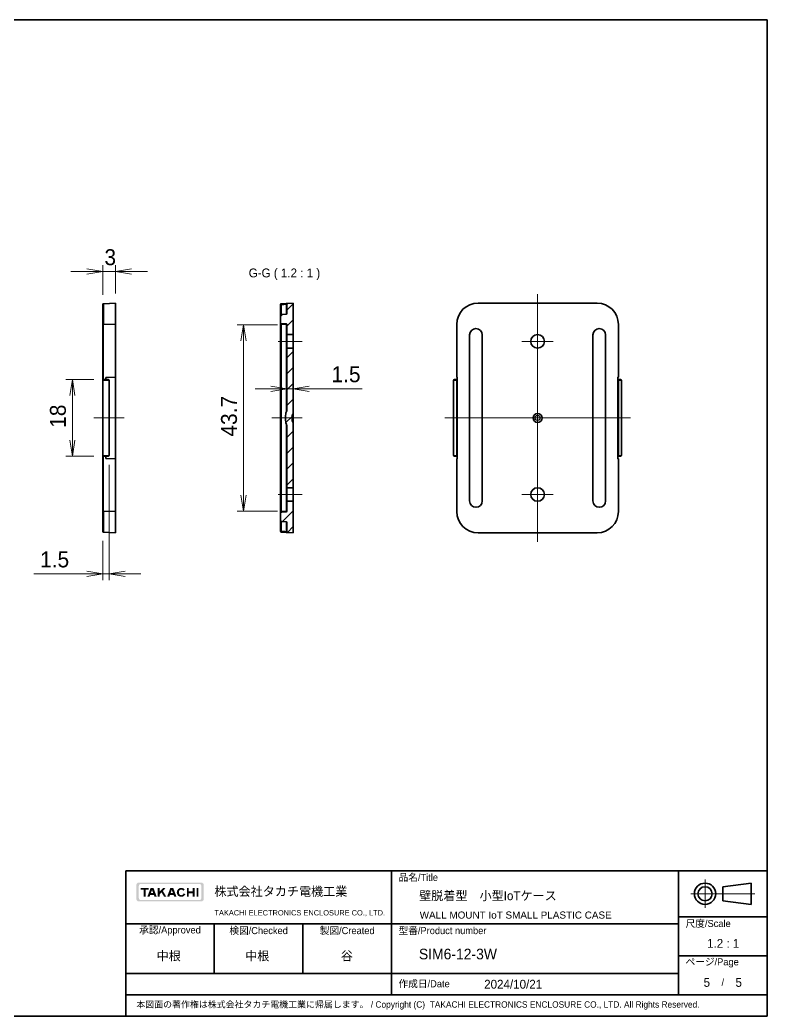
# Model space of a CAD drawing. Header units: millimetres. Extents: x 204 to 2721, y 201 to 622.
# Drawn here: x 2544.9 to 2720.6, y 200.7 to 434.9 of the extents above; entities that cross this region are included whole.
import ezdxf
from ezdxf.enums import TextEntityAlignment as Align

# ---------------------------------------------------------------- set-up
doc = ezdxf.new("R2010")
doc.units = ezdxf.units.MM
doc.header["$LTSCALE"] = 1.5
doc.layers.get('Defpoints').update_dxf_attribs({"lineweight": 25})
for name, color, linetype, lineweight in [('Border (ISO)', 7, 'Continuous', 35), ('Center Mark (ISO)', 131, 'Continuous', 18), ('Centerline (ISO)', 131, 'Continuous', 18), ('Dimension (ISO)', 7, 'Continuous', 18), ('Hatch (ISO)', 1, 'Continuous', 18), ('Symbol (ISO)', 7, 'Continuous', 18), ('Title (ISO)', 7, 'Continuous', 35), ('Visible (ISO)', 7, 'Continuous', 35), ('Visible Narrow (ISO)', 7, 'Continuous', 25)]:
    doc.layers.add(name, color=color, linetype=linetype, lineweight=lineweight)
doc.styles.add('Note Text (TK)', font='MS PGothic.ttf')
doc.styles.add('文字スタイル40', font='MS PGothic.ttf')
doc.styles.add('文字スタイル67', font='arial.ttf')
doc.dimstyles.new('Default - Method 1b (TK)', dxfattribs={"dimscale": 1.5, "dimtxt": 2.5, "dimasz": 2.5, "dimexe": 1, "dimexo": 1.499999999999999, "dimgap": 1, "dimtad": 1, "dimtoh": 1, "dimdsep": 46, "dimtxsty": 'Note Text (TK)', "dimblk": 'OPEN', "dimcen": 0.09, "dimdle": 5, "dimclrd": 100, "dimclre": 100, "dimclrt": 7, "dimadec": 1, "dimazin": 1, "dimtfac": 1, "dimtmove": 0, "dimatfit": 3, "dimldrblk": 'OPEN', "dimfxl": 1, "dimtolj": 1, "dimlwd": -1, "dimlwe": -1, "dimarcsym": 0})
pattern_1 = [(44.99999999999999, (2382.664290879421, 194.0310468748615), (-1.870886691889407, 1.870886691889406), [])]

# ---------------------------------------------------------------- blocks, each defined once
blk = doc.blocks.new('図面枠 tk図枠')
at = {"layer": 'Border (ISO)'}
for p, q in [((14.49999999999999, 289), (405.4999999999999, 289)), ((14.49999999999999, 289), (14.50000000000001, 8.000000000000007)), ((405.4999999999999, 289), (405.4999999999999, 8.000000000000007)), ((14.50000000000001, 8.000000000000007), (405.4999999999999, 8.000000000000007))]:
    blk.add_line(p, q, dxfattribs=at)
blk = doc.blocks.new('表題欄 tk表題欄')
at = {"layer": 'Hatch (ISO)'}
h = blk.add_hatch(color=256, dxfattribs=at)
edge = h.paths.add_edge_path(flags=0)
edge.add_arc((95.444849922821, 237.346881026017), 0.5958259999999996, 269.9999999999897, 360)
edge.add_line((96.040675922821, 237.3468810260171), (96.04067592282095, 240.7585970260168))
edge.add_arc((95.44484992282096, 240.7585970260169), 0.5958259999999996, 0, 90.0000000000068)
edge.add_line((95.44484992282091, 241.3544230260169), (79.00658192282103, 241.3544230260169))
edge.add_arc((79.00658192282103, 240.7585970260169), 0.5958259999999996, 90, 180)
edge.add_line((78.41075592282102, 240.7585970260168), (78.41075592282081, 237.3468810260171))
edge.add_arc((79.00658192282081, 237.3468810260168), 0.5958259999999996, 180, 270.0000000000205)
edge.add_line((79.00658192282103, 236.7510550260168), (95.44484992282091, 236.751055026017))
edge = h.paths.add_edge_path()
edge.add_line((77.70882392282107, 241.0034570260169), (77.70882392282107, 237.1020210260171))
edge.add_arc((78.41075592282097, 237.102021026017), 0.7019319999998935, 180, 270.000000000008)
edge.add_line((78.41075592282105, 236.4000890260172), (96.04067592282101, 236.4000890260172))
edge.add_arc((96.040675922821, 237.102021026017), 0.7019319999998921, 270, 360)
edge.add_line((96.7426079228209, 237.1020210260171), (96.74260792282098, 241.0034570260169))
edge.add_arc((96.04067592282107, 241.003457026017), 0.7019319999998921, 0, 90.00000000000873)
edge.add_line((96.04067592282095, 241.705389026017), (78.41075592282105, 241.7053890260169))
edge.add_arc((78.41075592282105, 241.0034570260169), 0.7019319999999984, 90.00000000000072, 180)
for points in [[(78.94128592282102, 240.1954190260171), (78.94128592282102, 239.7056990260171), (79.79013392282097, 239.7056990260171), (79.79013392282097, 237.7060090260171), (80.37779792282102, 237.7060090260171), (80.37779792282102, 239.7056990260171), (81.22664592282104, 239.7056990260171), (81.22664592282104, 240.1954190260171)], [(85.55355153134052, 237.7060090260171), (84.81294043548178, 238.9396854897348), (84.28739592282106, 238.3724785432585), (84.28739592282106, 237.7060090260171), (83.76502792282103, 237.7060090260171), (83.76502792282103, 240.1954190260171), (84.28739592282106, 240.1954190260171), (84.28739592282106, 239.1472136578642), (85.2586086041826, 240.1954190260171), (85.97643794456017, 240.1954190260171), (85.18872726044239, 239.3452627384302), (86.172817922821, 237.7060090260171)], [(91.96090243223207, 240.1954190260171), (91.96090243223207, 237.7060090260171), (92.4791894322321, 237.7060090260171), (92.4791894322321, 238.7058540260171), (93.63819343223211, 238.7058540260171), (93.63819343223211, 237.7060090260171), (94.15648043223207, 237.7060090260171), (94.15648043223207, 240.1954190260171), (93.63819343223211, 240.1954190260171), (93.63819343223211, 239.195574026017), (92.4791894322321, 239.195574026017), (92.4791894322321, 240.1954190260171)], [(94.71149643223212, 240.1954190260171), (94.71149643223212, 237.7060090260171), (95.2338644322322, 237.7060090260171), (95.2338644322322, 240.1954190260171)]]:
    blk.add_hatch(color=256, dxfattribs=at).paths.add_polyline_path(points)
h = blk.add_hatch(color=256, dxfattribs=at)
h.paths.add_polyline_path([(82.45967999495221, 238.7589070260171), (81.8218998506899, 238.7589070260171), (82.14078992282104, 239.627313026017)], flags=0)
h.paths.add_polyline_path([(82.64850318183746, 238.2447010260171), (81.63307666380464, 238.2447010260171), (81.43526189659153, 237.7060090260171), (80.81854592282102, 237.7060090260171), (81.73268992282102, 240.1954190260171), (82.54888992282102, 240.1954190260171), (83.46303392282098, 237.7060090260171), (82.84631794905052, 237.7060090260171)])
h = blk.add_hatch(color=256, dxfattribs=at)
h.paths.add_polyline_path([(87.39654585068993, 238.7589070260171), (88.03432599495216, 238.7589070260171), (87.71543592282107, 239.627313026017)], flags=0)
h.paths.add_polyline_path([(87.00990789659151, 237.7060090260171), (87.20772266380467, 238.2447010260171), (88.22314918183736, 238.2447010260171), (88.42096394905047, 237.7060090260171), (89.03767992282091, 237.7060090260171), (88.123535922821, 240.1954190260171), (87.30733592282104, 240.1954190260171), (86.39319192282105, 237.7060090260171)])
h = blk.add_hatch(color=256, dxfattribs=at)
edge = h.paths.add_edge_path()
edge.add_arc((90.39257192282079, 238.9507140260171), 1.273272000000011, 38.55054079078439, 336.5820184016556)
edge.add_line((91.56096443223191, 238.4446700260172), (91.04202846323602, 238.6694270587604))
edge.add_ellipse((90.392571922821, 238.9507140260171), major_axis=(0, -0.7998759999999119), ratio=0.8673469387756529, start_angle=128.5505407907963, end_angle=426.582018401653, ccw=False)
edge.add_line((90.96328818027123, 239.4055047731898), (91.38834540645578, 239.7442231660233))
at = {"layer": 'Title (ISO)'}
for p, q in [((74.70882392282105, 245.052739026017), (255.7088239228211, 245.052739026017)), ((74.70882392282105, 204.052739026017), (74.70882392282105, 245.052739026017)), ((149.7088239228211, 245.052739026017), (149.7088239228211, 210.052739026017)), ((230.7088239228211, 245.052739026017), (230.7088239228211, 210.052739026017)), ((255.7088239228211, 245.052739026017), (255.7088239228211, 204.052739026017)), ((243.2088239228211, 240.552739026017), (251.2088239228211, 241.552739026017)), ((243.2088239228211, 240.552739026017), (243.2088239228211, 236.552739026017)), ((251.2088239228211, 235.552739026017), (251.2088239228211, 241.552739026017)), ((243.2088239228211, 236.552739026017), (251.2088239228211, 235.552739026017)), ((230.7088239228211, 232.052739026017), (255.7088239228211, 232.052739026017)), ((74.70882392282105, 230.052739026017), (230.7088239228211, 230.0527390260171)), ((99.70882392282105, 230.052739026017), (99.70882392282108, 216.052739026017)), ((124.708823922821, 230.052739026017), (124.708823922821, 216.052739026017)), ((230.7088239228211, 221.052739026017), (255.7088239228211, 221.052739026017)), ((74.70882392282105, 216.052739026017), (230.7088239228211, 216.052739026017)), ((255.7088239228211, 210.052739026017), (74.70882392282105, 210.052739026017)), ((74.70882392282105, 204.052739026017), (255.7088239228211, 204.052739026017))]:
    blk.add_line(p, q, dxfattribs=at)
at = {"layer": 'Title (ISO)', "color": 4, "linetype": 'Continuous', "lineweight": 18}
for p, q in [((238.2088239228211, 242.5527390260171), (238.2088239228211, 234.552739026017)), ((252.2088239228211, 238.552739026017), (234.2088239228211, 238.552739026017))]:
    blk.add_line(p, q, dxfattribs=at)
at = {"layer": 'Title (ISO)'}
for radius in [3, 2]:
    blk.add_circle((238.2088239228211, 238.5527390260171), radius, dxfattribs=at)
at = {"layer": 'Title (ISO)', "color": 1, "char_height": 2.000000029802322, "line_spacing_factor": 1.5, "style": 'Note Text (TK)'}
for s, insert, attachment_point in [('\\fＭＳ Ｐゴシック|b0|i0;{\\H2.0000;品名/Title}', (151.708823922821, 243.052739026017), 4), ('\\fＭＳ Ｐゴシック|b0|i0;{\\H2.0000;尺度/Scale}', (232.7088239228211, 230.052739026017), 4), ('\\fＭＳ Ｐゴシック|b0|i0;{\\H2.0000;承認/Approved}', (87.20882392282105, 228.052739026017), 5), ('\\fＭＳ Ｐゴシック|b0|i0;{\\H2.0000;検図/Checked}', (112.208823922821, 228.0527390260171), 5), ('\\fＭＳ Ｐゴシック|b0|i0;{\\H2.0000;製図/Created}', (137.208823922821, 228.052739026017), 5), ('\\fＭＳ Ｐゴシック|b0|i0;{\\H2.0000;型番/Product number}', (151.708823922821, 228.052739026017), 4), ('\\fＭＳ Ｐゴシック|b0|i0;{\\H2.0000;ページ/Page}', (232.7088239228211, 219.052739026017), 4), ('\\fＭＳ Ｐゴシック|b0|i0;{\\H2.0000;作成日/Date}', (151.708823922821, 213.052739026017), 4)]:
    blk.add_mtext(s, dxfattribs=dict(at, insert=insert, attachment_point=attachment_point))
at = {"layer": 'Title (ISO)', "color": 7, "line_spacing_factor": 1.5, "style": 'Note Text (TK)'}
for s, insert, char_height, attachment_point in [('株式会社タカチ電機工業', (99.74260792282095, 239.052739026017), 2.5, 4), ('\\fArial|b0|i0;{\\H1.4986;TAKACHI ELECTRONICS ENCLOSURE CO., LTD.}', (99.74260792282095, 233.052739026017), 1.49859994649887, 4), ('\\fＭＳ Ｐゴシック|b0|i0;{\\H2.0000;/}', (243.2088239228211, 213.5527390260171), 2.000000029802322, 5), ('\\fMS PGothic|b0|i0;{\\H1.8000;本図面の著作権は株式会社タカチ電機工業に帰属します。 / Copyright (C)\xa0 TAKACHI ELECTRONICS ENCLOSURE CO., LTD. All Rights Reserved.}', (77.70882392282107, 207.052739026017), 1.800000071525573, 4)]:
    blk.add_mtext(s, dxfattribs=dict(at, insert=insert, char_height=char_height, attachment_point=attachment_point))
at = {"layer": 'Title (ISO)', "color": 7}
for tag, p, height, style in [('<品名>_001', (157.524164831912, 236.7388185714716), 2.5, 'Note Text (TK)'), ('<Title>_001', (157.6747175103073, 231.5520568828656), 2.000000029802322, '文字スタイル67'), ('<尺度>_001', (238.5355284682757, 223.3098412987443), 2.5, 'Note Text (TK)'), ('<承認>_001', (83.43041483191196, 219.7459208441989), 2.5, 'Note Text (TK)'), ('<検図>_001', (108.430414831912, 219.7459208441988), 2.5, 'Note Text (TK)'), ('<製図>_001', (135.4190511955483, 219.7601253896534), 2.5, 'Note Text (TK)'), ('<型番>_001', (157.4531420944794, 220.0527389664124), 3.000000119209289, '文字スタイル40'), ('作成日_001', (175.8664943773665, 211.7814322078352), 2.5, 'Note Text (TK)'), ('<ページ_No.>_001', (237.7997330137302, 212.302739026017), 2.5, 'Note Text (TK)'), ('<総ページ数>_001', (246.7997330137301, 212.302739026017), 2.5, 'Note Text (TK)')]:
    blk.add_attdef(tag, p, '', height=height, dxfattribs=dict(at, style=style))
at = {"layer": 'Title (ISO)', "color": 7, "style": 'Note Text (TK)'}
blk.add_attdef('<部品サイズ>', text='', height=2.5, dxfattribs=at).set_placement((112.208823922821, 213.052739026017), align=Align.MIDDLE_CENTER)
blk = doc.blocks.new('_Open')
at = {"color": 0, "linetype": 'ByBlock', "lineweight": -2}
for p, q in [((-1, 0.1666666666666666), (0, 0)), ((-1, -0.1666666666666666), (0, 0)), ((0, 0), (-1, 0))]:
    blk.add_line(p, q, dxfattribs=at)
blk = doc.blocks.new('*D193')
at = {"layer": 'Defpoints', "color": 0}
for p in [(2564.536064725823, 350.3006244736785), (2557.195884574397, 332.3006244736784), (2564.536064725823, 332.3006244736784)]:
    blk.add_point(p, dxfattribs=at)
at = {"layer": 'Dimension (ISO)', "color": 100}
for p, q in [((2562.286064725823, 350.3006244736785), (2555.695884574397, 350.3006244736785)), ((2557.195884574397, 346.5506244736785), (2557.195884574397, 336.0506244736785)), ((2562.286064725823, 332.3006244736784), (2555.695884574397, 332.3006244736784))]:
    blk.add_line(p, q, dxfattribs=at)
at = {"layer": 'Dimension (ISO)', "color": 100, "xscale": 3.75, "yscale": 3.75, "zscale": 3.75}
for p, rotation in [((2557.195884574397, 350.3006244736785), 90), ((2557.195884574397, 332.3006244736784), 270)]:
    blk.add_blockref('_Open', p, dxfattribs=dict(at, rotation=rotation))
at = {"layer": 'Dimension (ISO)', "color": 7, "insert": (2553.820884574397, 338.9888347009511), "char_height": 3.75, "attachment_point": 4, "rotation": 90, "style": 'Note Text (TK)'}
blk.add_mtext('\\A1;18', dxfattribs=at)
blk = doc.blocks.new('*D197')
at = {"layer": 'Defpoints', "color": 0}
for p in [(2564.336064725822, 375.6900931374879), (2564.336064725822, 367.9536082224862), (2567.336064725822, 368.3006244736783)]:
    blk.add_point(p, dxfattribs=at)
at = {"layer": 'Dimension (ISO)', "color": 100}
for p, q in [((2564.336064725822, 370.2036082224862), (2564.336064725822, 377.1900931374879)), ((2567.336064725822, 370.5506244736783), (2567.336064725822, 377.1900931374879)), ((2560.586064725822, 375.6900931374879), (2556.836064725822, 375.6900931374879)), ((2567.336064725822, 375.6900931374879), (2564.336064725822, 375.6900931374879)), ((2571.086064725822, 375.6900931374879), (2574.836064725821, 375.6900931374879))]:
    blk.add_line(p, q, dxfattribs=at)
at = {"layer": 'Dimension (ISO)', "color": 100, "xscale": 3.75, "yscale": 3.75, "zscale": 3.75}
blk.add_blockref('_Open', (2564.336064725822, 375.6900931374879), dxfattribs=at)
at = {"layer": 'Dimension (ISO)', "color": 100, "xscale": 3.75, "yscale": 3.75, "zscale": 3.75, "rotation": 180}
blk.add_blockref('_Open', (2567.336064725822, 375.6900931374879), dxfattribs=at)
at = {"layer": 'Dimension (ISO)', "color": 7, "insert": (2564.749416998549, 379.0650931374879), "char_height": 3.75, "attachment_point": 4, "style": 'Note Text (TK)'}
blk.add_mtext('\\A1;3', dxfattribs=at)
blk = doc.blocks.new('*D198')
at = {"layer": 'Defpoints', "color": 0}
for p in [(2565.836064725822, 332.5006244736783), (2564.336064725822, 314.6476407248704), (2564.336064725822, 304.6476407248704)]:
    blk.add_point(p, dxfattribs=at)
at = {"layer": 'Dimension (ISO)', "color": 100}
for p, q in [((2565.836064725822, 330.2506244736783), (2565.836064725822, 303.1476407248704)), ((2564.336064725822, 312.3976407248704), (2564.336064725822, 303.1476407248704)), ((2560.586064725822, 304.6476407248704), (2548.125837453094, 304.6476407248704)), ((2565.836064725822, 304.6476407248704), (2564.336064725822, 304.6476407248704)), ((2569.586064725822, 304.6476407248704), (2573.336064725822, 304.6476407248704))]:
    blk.add_line(p, q, dxfattribs=at)
at = {"layer": 'Dimension (ISO)', "color": 100, "xscale": 3.75, "yscale": 3.75, "zscale": 3.75}
blk.add_blockref('_Open', (2564.336064725822, 304.6476407248704), dxfattribs=at)
at = {"layer": 'Dimension (ISO)', "color": 100, "xscale": 3.75, "yscale": 3.75, "zscale": 3.75, "rotation": 180}
blk.add_blockref('_Open', (2565.836064725822, 304.6476407248704), dxfattribs=at)
at = {"layer": 'Dimension (ISO)', "color": 7, "insert": (2549.625837453095, 308.0226407248704), "char_height": 3.75, "attachment_point": 4, "style": 'Note Text (TK)'}
blk.add_mtext('\\A1;1.5', dxfattribs=at)
blk = doc.blocks.new('*D201')
at = {"layer": 'Defpoints', "color": 0}
for p in [(2607.657711060741, 363.18944322926), (2597.437777811751, 319.4118057180968), (2607.657711060741, 319.4118057180968)]:
    blk.add_point(p, dxfattribs=at)
at = {"layer": 'Dimension (ISO)', "color": 100}
for p, q in [((2605.407711060741, 363.18944322926), (2595.937777811751, 363.18944322926)), ((2597.437777811751, 359.43944322926), (2597.437777811751, 323.1618057180968)), ((2605.407711060741, 319.4118057180968), (2595.937777811751, 319.4118057180968))]:
    blk.add_line(p, q, dxfattribs=at)
at = {"layer": 'Dimension (ISO)', "color": 100, "xscale": 3.75, "yscale": 3.75, "zscale": 3.75}
for p, rotation in [((2597.437777811751, 363.18944322926), 90), ((2597.437777811751, 319.4118057180968), 270)]:
    blk.add_blockref('_Open', p, dxfattribs=dict(at, rotation=rotation))
at = {"layer": 'Dimension (ISO)', "color": 7, "insert": (2594.06277781175, 336.9220733373147), "char_height": 3.75, "attachment_point": 4, "rotation": 90, "style": 'Note Text (TK)'}
blk.add_mtext('\\A1;43.7', dxfattribs=at)
blk = doc.blocks.new('*D202')
at = {"layer": 'Defpoints', "color": 0}
for p in [(2609.15771106074, 348.173425085455), (2607.65771106074, 343.0505809945955), (2609.15771106074, 342.3588820431739)]:
    blk.add_point(p, dxfattribs=at)
at = {"layer": 'Dimension (ISO)', "color": 100}
for p, q in [((2603.90771106074, 348.173425085455), (2600.15771106074, 348.173425085455)), ((2607.65771106074, 348.173425085455), (2609.15771106074, 348.173425085455)), ((2612.90771106074, 348.173425085455), (2625.367938333468, 348.173425085455))]:
    blk.add_line(p, q, dxfattribs=at)
at = {"layer": 'Dimension (ISO)', "color": 100, "xscale": 3.75, "yscale": 3.75, "zscale": 3.75}
blk.add_blockref('_Open', (2607.65771106074, 348.173425085455), dxfattribs=at)
at = {"layer": 'Dimension (ISO)', "color": 100, "xscale": 3.75, "yscale": 3.75, "zscale": 3.75, "rotation": 180}
blk.add_blockref('_Open', (2609.15771106074, 348.173425085455), dxfattribs=at)
at = {"layer": 'Dimension (ISO)', "color": 7, "insert": (2618.15771106074, 351.548425085455), "char_height": 3.75, "attachment_point": 4, "style": 'Note Text (TK)'}
blk.add_mtext('\\A1;1.5', dxfattribs=at)

msp = doc.modelspace()

# ---------------------------------------------------------------- hatches: boundary and pattern name
at = {"layer": 'Hatch (ISO)'}
h = msp.add_hatch(dxfattribs=at)
h.set_pattern_fill('ANSI31', color=256, scale=21.16666666666667, style=0)
h.set_pattern_definition(pattern_1)
edge = h.paths.add_edge_path()
edge.add_ellipse((2607.45771106074, 363.1894432292599), major_axis=(0.1997259069509162, -0.0104671912485874), ratio=1, start_angle=2.999999999999578, end_angle=90)
edge.add_line((2607.468178251989, 363.3891691362107), (2606.347243869491, 363.4479148179195))
edge.add_ellipse((2606.35771106074, 363.6476407248704), major_axis=(0, -0.2000000000000007), ratio=1, start_angle=270, end_angle=356.9999999999999, ccw=False)
edge.add_line((2606.157711060741, 363.6476407248704), (2606.157711060741, 365.4536082224862))
edge.add_ellipse((2606.35771106074, 365.4536082224861), major_axis=(-0.1997259069509161, -0.0104671912485893), ratio=1, start_angle=269.9999999999994, end_angle=356.9999999999999, ccw=False)
edge.add_line((2606.347243869491, 365.6533341294371), (2607.468178251989, 365.7120798111458))
edge.add_ellipse((2607.45771106074, 365.9118057180967), major_axis=(0, -0.2000000000000009), ratio=1, start_angle=3.000000000000169, end_angle=89.99999999999872)
edge.add_line((2607.65771106074, 365.9118057180967), (2607.65771106074, 368.0322198914107))
edge.add_ellipse((2607.85771106074, 368.0322198914107), major_axis=(-0.1997259069509162, -0.0104671912485874), ratio=1, start_angle=269.9999999999992, end_angle=357.00000000000045, ccw=False)
edge.add_line((2607.847243869491, 368.2319457983616), (2609.15771106074, 368.3006244736782))
edge.add_line((2609.15771106074, 368.3006244736782), (2609.15771106074, 360.9006244736783))
edge.add_line((2609.15771106074, 360.9006244736783), (2607.65771106074, 360.9006244736783))
edge.add_line((2607.65771106074, 360.9006244736783), (2607.65771106074, 363.1894432292599))
h = msp.add_hatch(dxfattribs=at)
h.set_pattern_fill('ANSI31', color=256, scale=21.16666666666667, style=0)
h.set_pattern_definition(pattern_1)
edge = h.paths.add_edge_path()
edge.add_ellipse((2609.35771106074, 340.7006244736783), major_axis=(-0.4582575694955838, 0.1999999999999998), ratio=1, start_angle=23.57817847820187, end_angle=90.00000000000001)
edge.add_line((2609.15771106074, 340.2423669041827), (2609.15771106074, 324.9006244736782))
edge.add_line((2609.15771106074, 324.9006244736782), (2607.65771106074, 324.9006244736782))
edge.add_line((2607.65771106074, 324.9006244736782), (2607.65771106074, 339.550667952761))
edge.add_ellipse((2609.71171106074, 340.7006244736783), major_axis=(-1.4e-15, -2.353999999999994), ratio=1, start_angle=270, end_angle=299.2428062099553, ccw=False)
edge.add_line((2607.35771106074, 340.7006244736783), (2607.35771106074, 341.9006244736782))
edge.add_ellipse((2609.71171106074, 341.9006244736782), major_axis=(-1.149956520917204, -2.053999999999998), ratio=1, start_angle=270, end_angle=299.24280620995523, ccw=False)
edge.add_line((2607.65771106074, 343.0505809945955), (2607.65771106074, 357.7006244736783))
edge.add_line((2607.65771106074, 357.7006244736782), (2609.15771106074, 357.7006244736782))
edge.add_line((2609.15771106074, 357.7006244736782), (2609.15771106074, 342.3588820431738))
edge.add_ellipse((2609.35771106074, 341.9006244736782), major_axis=(2e-16, 0.5000000000000001), ratio=1, start_angle=23.57817847820182, end_angle=89.99999999999994)
edge.add_line((2608.85771106074, 341.9006244736782), (2608.85771106074, 340.7006244736783))
h = msp.add_hatch(dxfattribs=at)
h.set_pattern_fill('ANSI31', color=256, scale=21.16666666666667, style=0)
h.set_pattern_definition(pattern_1)
edge = h.paths.add_edge_path()
edge.add_ellipse((2607.45771106074, 316.6894432292598), major_axis=(0.1997259069509161, -0.0104671912485896), ratio=1, start_angle=3.00000000000022, end_angle=90)
edge.add_line((2607.468178251989, 316.8891691362107), (2606.347243869491, 316.9479148179194))
edge.add_ellipse((2606.35771106074, 317.1476407248704), major_axis=(0, -0.1999999999999984), ratio=1, start_angle=270, end_angle=357.00000000000045, ccw=False)
edge.add_line((2606.157711060741, 317.1476407248704), (2606.157711060741, 318.9536082224862))
edge.add_ellipse((2606.35771106074, 318.9536082224861), major_axis=(-0.1997259069509161, -0.0104671912485893), ratio=1, start_angle=269.9999999999994, end_angle=356.9999999999999, ccw=False)
edge.add_line((2606.347243869491, 319.1533341294371), (2607.468178251989, 319.2120798111458))
edge.add_ellipse((2607.45771106074, 319.4118057180967), major_axis=(0, -0.1999999999999987), ratio=1, start_angle=2.999999999999644, end_angle=90)
edge.add_line((2607.65771106074, 319.4118057180967), (2607.65771106074, 321.7006244736783))
edge.add_line((2607.65771106074, 321.7006244736783), (2609.15771106074, 321.7006244736783))
edge.add_line((2609.15771106074, 321.7006244736783), (2609.15771106074, 314.3006244736782))
edge.add_line((2609.15771106074, 314.3006244736782), (2607.847243869491, 314.3693031489949))
edge.add_ellipse((2607.85771106074, 314.5690290559457), major_axis=(0, -0.1999999999999987), ratio=1, start_angle=270, end_angle=357.00000000000034, ccw=False)
edge.add_line((2607.65771106074, 314.5690290559457), (2607.65771106074, 316.6894432292598))

# ---------------------------------------------------------------- linework, layer by layer
at = {"layer": 'Center Mark (ISO)', "linetype": 'Continuous'}
for p, q in [((2666.603440759197, 362.9839578070116), (2666.603440759197, 355.617291140345)), ((2670.28677409253, 359.3006244736784), (2662.920107425863, 359.3006244736784)), ((2666.603440759197, 326.9839578070116), (2666.603440759197, 319.6172911403449)), ((2670.28677409253, 323.3006244736783), (2662.920107425863, 323.3006244736783))]:
    msp.add_line(p, q, dxfattribs=at)
at = {"layer": 'Centerline (ISO)', "linetype": 'Continuous'}
for p, q in [((2666.603440759197, 370.3839578070116), (2666.603440759197, 312.2172911403449)), ((2611.241044394074, 359.3006244736784), (2605.574377727407, 359.3006244736784)), ((2569.419398059155, 341.3006244736783), (2562.252731392489, 341.3006244736783)), ((2611.241044394074, 341.3006244736783), (2604.074377727407, 341.3006244736783)), ((2644.770107425864, 341.3006244736783), (2688.436774092531, 341.3006244736783)), ((2611.241044394074, 323.3006244736783), (2605.574377727407, 323.3006244736783))]:
    msp.add_line(p, q, dxfattribs=at)
at = {"layer": 'Visible (ISO)'}
for p, q in [((2564.336064725822, 363.3006244736784), (2564.336064725822, 367.9536082224862)), ((2567.336064725822, 368.3006244736783), (2564.525597534573, 368.1533341294371)), ((2567.336064725822, 368.3006244736783), (2567.336064725822, 363.3006244736784)), ((2606.157711060741, 367.9536082224862), (2606.157711060741, 365.4536082224862)), ((2607.468178251929, 368.2120798111427), (2606.347243869491, 368.1533341294371)), ((2607.847243869491, 368.2319457983617), (2607.468178251899, 368.2120798111411)), ((2607.65771106074, 368.0322198914108), (2607.65771106074, 365.9118057180967)), ((2609.15771106074, 368.3006244736783), (2607.847243869491, 368.2319457983617)), ((2609.15771106074, 360.9006244736783), (2609.15771106074, 368.3006244736783)), ((2652.603440759197, 368.3006244736783), (2680.603440759197, 368.3006244736783)), ((2606.157711060741, 365.4536082224862), (2606.157711060741, 363.6476407248704)), ((2607.468178251989, 365.7120798111458), (2606.347243869491, 365.6533341294371)), ((2564.336064725822, 363.3006244736784), (2564.336064725822, 350.1006244736783)), ((2567.336064725822, 350.9185419770652), (2567.336064725822, 363.3006244736784)), ((2606.157711060741, 363.6476407248704), (2606.157711060741, 363.3006244736784)), ((2606.157711060741, 363.3006244736784), (2606.157711060741, 319.3006244736783)), ((2606.347243869491, 363.4479148179195), (2607.468178251989, 363.3891691362109)), ((2607.65771106074, 363.1894432292599), (2607.65771106074, 360.9006244736783)), ((2647.603440759197, 350.9185419770652), (2647.603440759197, 363.3006244736784)), ((2685.603440759197, 363.3006244736784), (2685.603440759197, 350.9185419770652)), ((2607.65771106074, 360.9006244736783), (2609.15771106074, 360.9006244736783)), ((2607.65771106074, 357.7006244736783), (2607.65771106074, 360.9006244736783)), ((2609.15771106074, 360.9006244736783), (2609.15771106074, 357.7006244736783)), ((2650.603440759197, 321.8006244736784), (2650.603440759197, 360.8006244736783)), ((2653.603440759197, 360.8006244736783), (2653.603440759197, 321.8006244736784)), ((2679.603440759197, 321.8006244736784), (2679.603440759197, 360.8006244736783)), ((2682.603440759197, 360.8006244736783), (2682.603440759197, 321.8006244736784)), ((2609.15771106074, 357.7006244736783), (2607.65771106074, 357.7006244736783)), ((2607.65771106074, 357.7006244736783), (2607.65771106074, 343.0505809945955)), ((2609.15771106074, 342.3588820431739), (2609.15771106074, 357.7006244736783)), ((2564.336064725822, 350.1006244736783), (2564.336064725822, 332.5006244736783)), ((2564.536064725822, 350.3006244736783), (2565.636064725822, 350.3006244736783)), ((2565.086064725822, 350.8006244736784), (2567.336064725822, 350.9185419770652)), ((2565.086064725822, 350.3006244736783), (2565.086064725822, 350.8006244736784)), ((2565.836064725822, 332.5006244736783), (2565.836064725822, 350.1006244736783)), ((2567.336064725822, 350.9185419770652), (2567.336064725822, 331.6827069702914)), ((2646.853440759197, 332.5006244736783), (2646.853440759197, 350.1006244736783)), ((2647.053440759198, 350.3006244736783), (2647.603440759197, 350.3006244736783)), ((2647.603440759197, 350.9185419770652), (2647.723440759197, 350.9185419770652)), ((2647.721358262584, 350.8006244736784), (2647.603440759197, 350.9185419770652)), ((2647.723440759197, 350.3006244736783), (2647.603440759197, 350.3006244736783)), ((2647.723440759197, 350.8006244736784), (2647.721358262584, 350.8006244736784)), ((2647.721358262584, 350.3006244736783), (2647.721358262584, 350.8006244736784)), ((2647.723440759197, 350.9185419770652), (2647.723440759197, 331.6827069702914)), ((2685.483440759197, 350.9185419770652), (2685.603440759197, 350.9185419770652)), ((2685.483440759197, 331.6827069702914), (2685.483440759197, 350.9185419770652)), ((2685.483440759197, 350.8006244736784), (2685.48552325581, 350.8006244736784)), ((2685.603440759197, 350.3006244736783), (2685.483440759197, 350.3006244736783)), ((2685.603440759197, 350.9185419770652), (2685.48552325581, 350.8006244736784)), ((2685.48552325581, 350.8006244736784), (2685.48552325581, 350.3006244736783)), ((2685.603440759197, 350.3006244736783), (2686.153440759197, 350.3006244736783)), ((2686.353440759197, 332.5006244736783), (2686.353440759197, 350.1006244736783)), ((2607.35771106074, 341.9006244736783), (2607.35771106074, 340.7006244736783)), ((2608.85771106074, 340.7006244736783), (2608.85771106074, 341.9006244736783)), ((2609.15771106074, 342.3588820431739), (2609.15771106074, 340.2423669041827)), ((2607.65771106074, 339.5506679527611), (2607.65771106074, 324.9006244736783)), ((2609.15771106074, 324.9006244736783), (2609.15771106074, 340.2423669041827)), ((2564.336064725822, 332.5006244736783), (2564.336064725822, 319.3006244736783)), ((2565.636064725822, 332.3006244736784), (2564.536064725822, 332.3006244736784)), ((2565.086064725822, 331.8006244736783), (2565.086064725822, 332.3006244736784)), ((2567.336064725822, 331.6827069702914), (2565.086064725822, 331.8006244736783)), ((2567.336064725822, 319.3006244736783), (2567.336064725822, 331.6827069702914)), ((2647.603440759197, 332.3006244736784), (2647.053440759198, 332.3006244736784)), ((2647.603440759197, 332.3006244736784), (2647.723440759197, 332.3006244736784)), ((2647.603440759197, 331.6827069702914), (2647.721358262584, 331.8006244736783)), ((2647.603440759197, 319.3006244736783), (2647.603440759197, 331.6827069702914)), ((2647.723440759197, 331.6827069702914), (2647.603440759197, 331.6827069702914)), ((2647.721358262584, 331.8006244736783), (2647.721358262584, 332.3006244736784)), ((2647.723440759197, 331.8006244736783), (2647.721358262584, 331.8006244736783)), ((2685.483440759197, 332.3006244736784), (2685.603440759197, 332.3006244736784)), ((2685.483440759197, 331.8006244736783), (2685.48552325581, 331.8006244736783)), ((2685.603440759197, 331.6827069702914), (2685.483440759197, 331.6827069702914)), ((2685.48552325581, 332.3006244736784), (2685.48552325581, 331.8006244736783)), ((2685.48552325581, 331.8006244736783), (2685.603440759197, 331.6827069702914)), ((2686.153440759197, 332.3006244736784), (2685.603440759197, 332.3006244736784)), ((2685.603440759197, 331.6827069702914), (2685.603440759197, 319.3006244736783)), ((2607.65771106074, 324.9006244736783), (2609.15771106074, 324.9006244736783)), ((2607.65771106074, 321.7006244736783), (2607.65771106074, 324.9006244736783)), ((2609.15771106074, 324.9006244736783), (2609.15771106074, 321.7006244736783)), ((2609.15771106074, 321.7006244736783), (2607.65771106074, 321.7006244736783)), ((2607.65771106074, 321.7006244736783), (2607.65771106074, 319.4118057180967)), ((2609.15771106074, 314.3006244736783), (2609.15771106074, 321.7006244736783)), ((2564.336064725822, 314.6476407248704), (2564.336064725822, 319.3006244736783)), ((2567.336064725822, 319.3006244736783), (2567.336064725822, 314.3006244736783)), ((2606.157711060741, 319.3006244736783), (2606.157711060741, 318.9536082224862)), ((2606.157711060741, 318.9536082224862), (2606.157711060741, 317.1476407248704)), ((2607.468178251989, 319.2120798111458), (2606.347243869491, 319.1533341294371)), ((2606.157711060741, 317.1476407248704), (2606.157711060741, 314.6476407248704)), ((2606.347243869491, 316.9479148179195), (2607.468178251989, 316.8891691362108)), ((2607.65771106074, 316.6894432292599), (2607.65771106074, 314.5690290559458)), ((2567.336064725822, 314.3006244736783), (2564.525597534573, 314.4479148179195)), ((2606.347243869488, 314.4479148179196), (2607.468178251913, 314.3891691362148)), ((2607.468178251875, 314.3891691362167), (2607.847243869491, 314.3693031489949)), ((2607.847243869491, 314.3693031489949), (2609.15771106074, 314.3006244736783)), ((2680.603440759197, 314.3006244736783), (2652.603440759197, 314.3006244736783))]:
    msp.add_line(p, q, dxfattribs=at)
for centre, radius in [((2666.603440759197, 359.3006244736784), 1.6), ((2666.603440759197, 341.3006244736783), 1.058257569495584), ((2666.603440759197, 323.3006244736783), 1.6)]:
    msp.add_circle(centre, radius, dxfattribs=at)
for centre, radius, start, end in [((2564.536064725821, 367.9536082224862), 0.2000000000000002, 93.0000000000056, 180), ((2606.35771106074, 367.9536082224862), 0.2000000000000002, 93.0000000000056, 180), ((2607.85771106074, 368.0322198914108), 0.2, 93.0000000000056, 180), ((2652.603440759197, 363.3006244736784), 5, 90, 180), ((2680.603440759197, 363.3006244736784), 5, 0, 90), ((2606.35771106074, 365.4536082224862), 0.2, 93.0000000000056, 180), ((2607.45771106074, 365.9118057180967), 0.2, 273.0000000000056, 0), ((2606.35771106074, 363.6476407248704), 0.2, 180, 266.9999999999944), ((2607.45771106074, 363.1894432292599), 0.2, 0, 86.99999999999442), ((2652.103440759197, 360.8006244736783), 1.499999999999999, 0, 180), ((2681.103440759197, 360.8006244736783), 1.499999999999997, 0, 180), ((2564.536064725821, 350.1006244736783), 0.2000000000000002, 90, 180), ((2565.636064725822, 350.1006244736783), 0.2000000000000046, 0, 90), ((2647.053440759198, 350.1006244736783), 0.2, 90, 180), ((2686.153440759197, 350.1006244736783), 0.2, 0, 90), ((2609.71171106074, 341.9006244736783), 2.354, 150.7571937900464, 180), ((2609.35771106074, 341.9006244736783), 0.5, 113.5781784782065, 180), ((2609.71171106074, 340.7006244736783), 2.354, 180, 209.2428062099536), ((2609.35771106074, 340.7006244736783), 0.5000000000000001, 180, 246.4218215217935), ((2564.536064725821, 332.5006244736783), 0.2000000000000002, 180, 270), ((2565.636064725822, 332.5006244736783), 0.2000000000000002, 270, 0), ((2647.053440759198, 332.5006244736783), 0.2, 180, 270), ((2686.153440759197, 332.5006244736783), 0.2, 270, 0), ((2652.103440759197, 321.8006244736784), 1.500000000000003, 180, 0), ((2681.103440759197, 321.8006244736784), 1.499999999999997, 180, 0), ((2606.35771106074, 318.9536082224862), 0.2, 93.0000000000056, 180), ((2607.45771106074, 319.4118057180967), 0.2, 273.0000000000056, 0), ((2652.603440759197, 319.3006244736783), 5, 180, 270), ((2680.603440759197, 319.3006244736783), 5, 270, 0), ((2606.35771106074, 317.1476407248704), 0.2, 180, 266.9999999999944), ((2607.45771106074, 316.6894432292599), 0.2, 0, 86.99999999999442), ((2564.536064725821, 314.6476407248704), 0.2000000000000002, 180, 266.9999999999944), ((2606.35771106074, 314.6476407248704), 0.2000000000000013, 180, 266.999999999003), ((2607.85771106074, 314.5690290559458), 0.2, 180, 266.9999999999944)]:
    msp.add_arc(centre, radius, start, end, dxfattribs=at)
at = {"layer": 'Visible Narrow (ISO)'}
for p, q in [((2564.525597534573, 368.1533341294372), (2564.525597534573, 363.3006244736784)), ((2606.347243869491, 365.6533341294371), (2606.347243869491, 367.9779523531061)), ((2607.468178251989, 368.0330029407529), (2607.468178251989, 365.7120798111458)), ((2564.525597534573, 363.3006244736784), (2564.336064725822, 363.3006244736784)), ((2567.336064725822, 363.3006244736784), (2564.525597534573, 363.3006244736784)), ((2564.525597534573, 350.3003503806292), (2564.525597534573, 363.3006244736784)), ((2606.157711060741, 363.3006244736784), (2606.347243869491, 363.3006244736784)), ((2606.347243869491, 363.3006244736784), (2606.347243869491, 363.4479148179195)), ((2606.347243869491, 319.3006244736783), (2606.347243869491, 363.3006244736784)), ((2607.468178251989, 363.3006244736784), (2606.347243869491, 363.3006244736784)), ((2607.468178251989, 363.3891691362109), (2607.468178251989, 363.3006244736784)), ((2607.468178251989, 363.3006244736784), (2607.623960063412, 363.3006244736784)), ((2607.468178251989, 363.3006244736784), (2607.468178251989, 342.613279043618)), ((2565.836064725822, 350.1006244736783), (2564.336064725822, 350.1006244736783)), ((2647.603440759197, 350.1006244736783), (2646.853440759197, 350.1006244736783)), ((2647.603440759197, 350.3006244736783), (2647.603440759197, 350.1006244736783)), ((2647.603440759197, 350.1006244736783), (2647.723440759197, 350.1006244736783)), ((2647.603440759197, 332.5006244736783), (2647.603440759197, 350.1006244736783)), ((2685.483440759197, 350.1006244736783), (2685.603440759197, 350.1006244736783)), ((2685.603440759197, 350.3006244736783), (2685.603440759197, 350.1006244736783)), ((2686.353440759197, 350.1006244736783), (2685.603440759197, 350.1006244736783)), ((2685.603440759197, 350.1006244736783), (2685.603440759197, 332.5006244736783)), ((2607.468178251989, 339.9879699037385), (2607.468178251989, 319.3006244736783)), ((2564.336064725822, 332.5006244736783), (2565.836064725822, 332.5006244736783)), ((2564.525597534573, 319.3006244736783), (2564.525597534573, 332.3008985667274)), ((2646.853440759197, 332.5006244736783), (2647.603440759197, 332.5006244736783)), ((2647.723440759197, 332.5006244736783), (2647.603440759197, 332.5006244736783)), ((2647.603440759197, 332.3006244736783), (2647.603440759197, 332.5006244736783)), ((2685.603440759197, 332.5006244736783), (2685.483440759197, 332.5006244736783)), ((2685.603440759197, 332.5006244736783), (2686.353440759197, 332.5006244736783)), ((2685.603440759197, 332.3006244736783), (2685.603440759197, 332.5006244736783)), ((2564.525597534573, 319.3006244736783), (2564.336064725822, 319.3006244736783)), ((2567.336064725822, 319.3006244736783), (2564.525597534573, 319.3006244736783)), ((2564.525597534573, 319.3006244736783), (2564.525597534573, 314.4479148179195)), ((2606.157711060741, 319.3006244736783), (2606.347243869491, 319.3006244736783)), ((2606.347243869491, 319.1533341294371), (2606.347243869491, 319.3006244736783)), ((2607.468178251989, 319.3006244736783), (2606.347243869491, 319.3006244736783)), ((2607.468178251989, 319.3006244736783), (2607.623960063412, 319.3006244736783)), ((2607.468178251989, 319.3006244736783), (2607.468178251989, 319.2120798111458)), ((2606.347243869491, 314.6232965942506), (2606.347243869491, 316.9479148179195)), ((2607.468178251989, 316.8891691362108), (2607.468178251989, 314.5682460066018))]:
    msp.add_line(p, q, dxfattribs=at)
msp.add_circle((2666.603440759197, 341.3006244736783), 0.6, dxfattribs=at)
for centre, major_axis, ratio, start_param, end_param in [((2606.35771106074, 367.953608222486), (-0.2000000000000003, 2.087e-13), 0.1218876959507681, 4.764748857947063, 6.283185307162244), ((2606.357711060736, 367.9536082224861), (-0.0104671912485888, 0.1997259069509116), 0.0462525266955731, 0, 1.446181162079942), ((2607.478645443177, 368.0123539041917), (-0.0104671912485881, 0.1997259069509152), 0.0471255058352339, 0, 1.464754962159646), ((2606.35771106074, 314.6476407248704), (-0.2000000000000002, 0), 0.1218876959497778, 0, 1.518436449235025), ((2606.357711060738, 314.6476407248705), (-0.0104671912497655, -0.1997259069508529), 0.0462525267007885, 4.837004144969817, 6.283185306923201), ((2607.478645443161, 314.5888950431658), (-0.0104671912485888, -0.1997259069509161), 0.0471255058352223, 4.818430345019422, 6.283185307178669)]:
    msp.add_ellipse(centre, major_axis=major_axis, ratio=ratio, start_param=start_param, end_param=end_param, dxfattribs=at)
for points, knots in [([(2606.347243869489, 367.9779523531061), (2606.376691396057, 367.9794005635411), (2606.406138876991, 367.9808486171304), (2606.594876732681, 367.9901286369794), (2606.754165809929, 367.9979561492853), (2606.913453500233, 368.0057789258178), (2607.098363643337, 368.0148600464325), (2607.283271917661, 368.0239347853838), (2607.468178251989, 368.0330029407581)], [-0.3017999126987438, -0.3017999126987438, -0.3017999126987438, -0.3017999126987438, -0.2929440533410863, -0.2929440533410863, -0.2450399298664929, -0.2450399298664929, -0.2450399298664929, -0.1894301190266352, -0.1894301190266352, -0.1894301190266352, -0.1894301190266352]), ([(2607.468178251944, 368.0330029407539), (2607.481077330005, 368.0341982402175), (2607.493917485228, 368.0352778078717), (2607.526516542016, 368.0377345390303), (2607.545792690637, 368.0389006472054), (2607.586198807272, 368.0406274068496), (2607.60611284394, 368.0408975151072), (2607.644947204671, 368.0395311500566), (2607.65771106074, 368.0367852320704), (2607.65771106074, 368.0322198914108)], [3.0099e-12, 3.0099e-12, 3.0099e-12, 3.0099e-12, 0.0077586881261742, 0.0077586881261742, 0.020172589123237, 0.020172589123237, 0.0363106604194187, 0.0363106604194187, 0.0608451222536218, 0.0608451222536218, 0.0608451222536218, 0.0608451222536218]), ([(2607.468178251913, 314.5682460066022), (2607.283202274954, 314.5773175773825), (2607.098224356525, 314.5863957367), (2606.913244567899, 314.5954802824157), (2606.753991698438, 314.603301352943), (2606.594737442667, 314.611127157118), (2606.406069231588, 314.6204037549769), (2606.376656573303, 314.6218500963761), (2606.347243869491, 314.6232965942505)], [0.1894301190279788, 0.1894301190279788, 0.1894301190279788, 0.1894301190279788, 0.245060874613821, 0.245060874613821, 0.245060874613821, 0.2929545257157677, 0.2929545257157677, 0.3017999127022004, 0.3017999127022004, 0.3017999127022004, 0.3017999127022004]), ([(2607.65771106074, 314.5690290559459), (2607.65771106074, 314.5675647664415), (2607.656433268521, 314.5662815476685), (2607.649834610447, 314.5634482124027), (2607.642533070564, 314.5622025211957), (2607.619048684072, 314.5604930258381), (2607.600839519256, 314.5603772432981), (2607.547371261222, 314.561965725562), (2607.50810778601, 314.5645459165325), (2607.468178251932, 314.5682460066038)], [0, 0, 0, 0, 0.0078691947953077, 0.0078691947953077, 0.0204599064678001, 0.0204599064678001, 0.0368278316420402, 0.0368278316420402, 0.060845114143895, 0.060845114143895, 0.060845114143895, 0.060845114143895])]:
    msp.add_open_spline(points, degree=3, knots=knots, dxfattribs=at)

# ---------------------------------------------------------------- block references
at = {"xscale": 0.8333333333333333, "yscale": 0.8333333333333333, "zscale": 0.8333333333333333}
msp.add_blockref('図面枠 tk図枠', (2382.664290879421, 194.0310468748615), dxfattribs=at)
ref = msp.add_blockref('表題欄 tk表題欄', (2507.490270943737, 30.65376435318063), dxfattribs=dict(xscale=0.8333333333333333, yscale=0.8333333333333333, zscale=0.8333333333333333))
ref.add_attrib('<品名>_001', '壁脱着型\u3000小型IoTケース', (2638.760408303664, 227.9361131627403), dxfattribs={"layer": 'Title (ISO)', "color": 7, "height": 2.083333333333333, "style": 'Note Text (TK)'})
ref.add_attrib('<型番>_001', 'SIM6-12-3W', (2638.701222689137, 214.031046825191), dxfattribs={"layer": 'Title (ISO)', "color": 7, "height": 2.500000099341074, "style": '文字スタイル40'})
ref.add_attrib('<尺度>_001', '1.2 : 1', (2706.477027621846, 216.7452987688009), dxfattribs={"layer": 'Title (ISO)', "color": 7, "height": 2.083333333333333, "style": 'Note Text (TK)'})
ref.add_attrib('作成日_001', '2024/10/21', (2654.045682924876, 207.1382911930433), dxfattribs={"layer": 'Title (ISO)', "color": 7, "height": 2.083333333333333, "style": 'Note Text (TK)'})
ref.add_attrib('<検図>_001', '中根', (2597.848949970331, 213.7753650566797), dxfattribs={"layer": 'Title (ISO)', "color": 7, "height": 2.083333333333333, "style": 'Note Text (TK)'})
ref.add_attrib('<製図>_001', '谷', (2620.339480273362, 213.7872021778918), dxfattribs={"layer": 'Title (ISO)', "color": 7, "height": 2.083333333333333, "style": 'Note Text (TK)'})
ref.add_attrib('<承認>_001', '中根', (2577.015616636997, 213.7753650566797), dxfattribs={"layer": 'Title (ISO)', "color": 7, "height": 2.083333333333333, "style": 'Note Text (TK)'})
ref.add_attrib('<Title>_001', 'WALL MOUNT IoT SMALL PLASTIC CASE', (2638.885868868994, 223.6138117555686), dxfattribs={"layer": 'Title (ISO)', "color": 7, "height": 1.666666691501935, "style": '文字スタイル67'})
ref.add_attrib('<ページ_No.>_001', '5', (2705.656715121846, 207.5727135415282), dxfattribs={"layer": 'Title (ISO)', "color": 7, "height": 2.083333333333333, "style": 'Note Text (TK)'})
ref.add_attrib('<総ページ数>_001', '5', (2713.156715121846, 207.5727135415282), dxfattribs={"layer": 'Title (ISO)', "color": 7, "height": 2.083333333333333, "style": 'Note Text (TK)'})

# ---------------------------------------------------------------- texts
at = {"layer": 'Symbol (ISO)', "color": 7, "insert": (2598.672222516109, 373.717291140345), "char_height": 2.083333333333333, "attachment_point": 7, "style": 'Note Text (TK)'}
msp.add_mtext('G-G ( 1.2 : 1 )', dxfattribs=at)

# ---------------------------------------------------------------- dimensions: what is measured, and where the dimension line sits
at = {"layer": 'Dimension (ISO)', "color": 100}
for base, p1, p2, angle, override, picture, middle in [((2564.336064725822, 375.6900931374879), (2567.336064725822, 368.3006244736783), (2564.336064725822, 367.9536082224862), 180, {"dimgap": 1, "dimtoh": 0, "dimdec": 1, "dimtol": 0, "dimlim": 0, "dimtp": 0, "dimtm": 0, "dimtdec": 1, "dimtofl": 1, "dimatfit": 1}, '*D197', (2565.836064725822, 375.6900931374879)), ((2597.437777811751, 319.4118057180968), (2607.65771106074, 363.1894432292599), (2607.65771106074, 319.4118057180967), 90, {"dimgap": 1, "dimtoh": 0, "dimdec": 1, "dimlfac": 0.998226548631287, "dimtol": 0, "dimlim": 0, "dimtp": 0, "dimtm": 0, "dimtdec": 1, "dimtofl": 0, "dimatfit": 1}, '*D201', (2597.43777781175, 341.3006244736783)), ((2609.15771106074, 348.173425085455), (2607.65771106074, 343.0505809945955), (2609.15771106074, 342.3588820431739), 180, {"dimgap": 1, "dimtoh": 0, "dimdec": 1, "dimse1": 1, "dimse2": 1, "dimtol": 0, "dimlim": 0, "dimtp": 0, "dimtm": 0, "dimtdec": 1, "dimtofl": 1, "dimatfit": 1}, '*D202', (2621.012824697104, 348.173425085455)), ((2557.195884574397, 332.3006244736784), (2564.536064725822, 350.3006244736783), (2564.536064725822, 332.3006244736784), 90, {"dimgap": 1, "dimtoh": 0, "dimdec": 1, "dimtol": 0, "dimlim": 0, "dimtp": 0, "dimtm": 0, "dimtdec": 1, "dimtofl": 0, "dimatfit": 1}, '*D193', (2557.195884574397, 341.3006244736783)), ((2564.336064725822, 304.6476407248704), (2565.836064725822, 332.5006244736783), (2564.336064725822, 314.6476407248704), 180, {"dimgap": 1, "dimtoh": 0, "dimdec": 1, "dimtol": 0, "dimlim": 0, "dimtp": 0, "dimtm": 0, "dimtdec": 1, "dimtofl": 1, "dimatfit": 1}, '*D198', (2552.480951089458, 304.6476407248704))]:
    dim = msp.add_linear_dim(base=base, p1=p1, p2=p2, angle=angle, dimstyle='Default - Method 1b (TK)', override=override, dxfattribs=at)
    dim.commit()
    dim.dimension.update_dxf_attribs({"geometry": picture, "text_midpoint": middle, "dimtype": 160})

doc.saveas('drawing.dxf')
